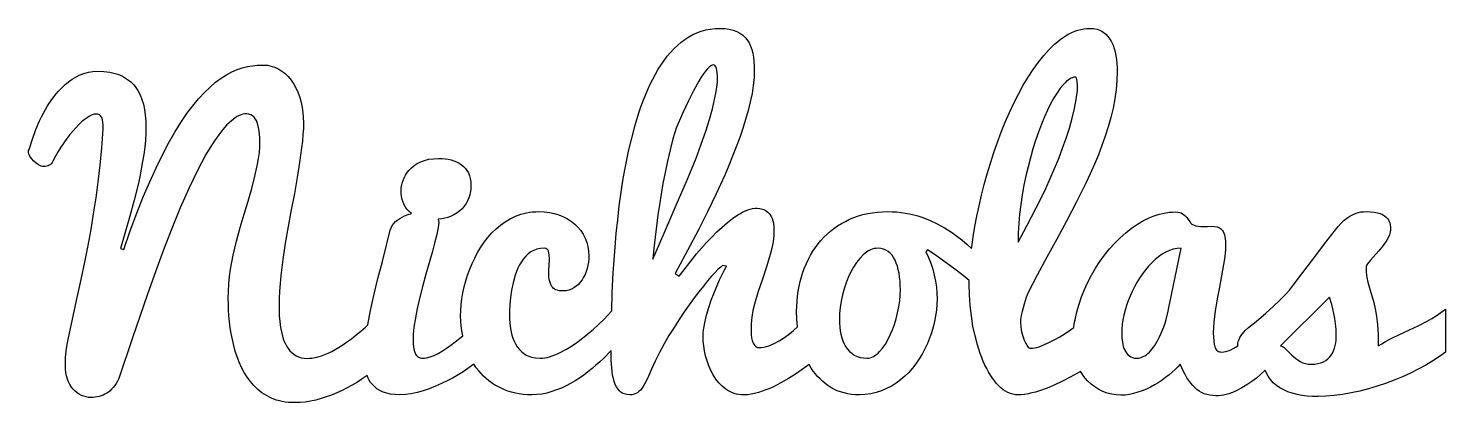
# Model space of a CAD drawing. Header units: millimetres. Extents: x -34.7 to 44, y -4.9 to 15.9.
import ezdxf

# ---------------------------------------------------------------- set-up
doc = ezdxf.new("R2010")
doc.units = ezdxf.units.MM
doc.layers.add('LAYER_1', color=18, linetype='CONTINUOUS')

msp = doc.modelspace()

# ---------------------------------------------------------------- linework, layer by layer
at = {"layer": 'LAYER_1'}
for points in [[(24.278, 15.851), (24.496, 15.838), (24.694, 15.799), (24.785, 15.77), (24.872, 15.735), (24.954, 15.693), (25.03, 15.644), (25.171, 15.533), (25.295, 15.405), (25.404, 15.26), (25.496, 15.099), (25.575, 14.924), (25.641, 14.737), (25.694, 14.54), (25.735, 14.331), (25.765, 14.115), (25.786, 13.898), (25.799, 13.678), (25.804, 13.457), (25.789, 12.957), (25.747, 12.452), (25.675, 11.942), (25.576, 11.428), (25.452, 10.911), (25.308, 10.393), (25.145, 9.873), (24.961, 9.352), (24.76, 8.83), (24.544, 8.307), (24.313, 7.784), (24.066, 7.26), (23.547, 6.215), (23.007, 5.178), (22.455, 4.153), (21.9, 3.144), (21.361, 2.155), (20.857, 1.19), (20.802, 1.068), (20.745, 0.915), (20.634, 0.549), (20.528, 0.131), (20.481, -0.089), (20.443, -0.304), (20.443, -0.452), (20.458, -0.723), (20.476, -0.856), (20.502, -0.987), (20.567, -1.233), (20.645, -1.453), (20.732, -1.638), (20.825, -1.781), (20.872, -1.835), (20.917, -1.873), (20.962, -1.896), (21.005, -1.903), (21.109, -1.898), (21.221, -1.882), (21.34, -1.856), (21.466, -1.818), (21.733, -1.719), (22.017, -1.591), (22.312, -1.437), (22.615, -1.262), (22.917, -1.076), (23.208, -0.886), (23.397, -0.754), (23.427, -0.538), (23.466, -0.32), (23.568, 0.12), (23.69, 0.536), (23.833, 0.948), (23.997, 1.355), (24.183, 1.757), (24.388, 2.151), (24.611, 2.534), (24.851, 2.906), (25.11, 3.266), (25.384, 3.61), (25.67, 3.931), (25.969, 4.23), (26.28, 4.506), (26.602, 4.757), (26.933, 4.981), (27.272, 5.178), (27.62, 5.348), (27.797, 5.421), (27.974, 5.485), (28.152, 5.538), (28.331, 5.582), (28.511, 5.616), (28.692, 5.641), (28.873, 5.655), (29.056, 5.66), (29.171, 5.654), (29.273, 5.637), (29.362, 5.607), (29.437, 5.565), (29.563, 5.463), (29.665, 5.348), (29.84, 5.109), (29.885, 5.055), (29.935, 5.009), (29.991, 4.97), (30.051, 4.94), (30.18, 4.896), (30.311, 4.871), (30.445, 4.859), (30.581, 4.855), (30.819, 4.861), (31.058, 4.866), (31.211, 4.858), (31.354, 4.834), (31.421, 4.814), (31.484, 4.784), (31.543, 4.745), (31.598, 4.696), (31.648, 4.638), (31.692, 4.569), (31.73, 4.49), (31.762, 4.4), (31.788, 4.296), (31.806, 4.175), (31.817, 4.036), (31.821, 3.881), (31.814, 3.619), (31.794, 3.344), (31.761, 3.055), (31.715, 2.752), (31.603, 2.125), (31.482, 1.481), (31.36, 0.83), (31.249, 0.178), (31.202, -0.143), (31.169, -0.456), (31.149, -0.76), (31.143, -1.056), (31.148, -1.291), (31.165, -1.499), (31.193, -1.68), (31.233, -1.834), (31.258, -1.9), (31.291, -1.957), (31.329, -2.005), (31.374, -2.045), (31.426, -2.076), (31.484, -2.098), (31.548, -2.111), (31.619, -2.115), (31.732, -2.108), (31.847, -2.087), (31.965, -2.053), (32.085, -2.004), (32.292, -1.897), (32.499, -1.764), (32.508, -1.643), (32.532, -1.526), (32.571, -1.413), (32.626, -1.305), (32.692, -1.199), (32.763, -1.099), (32.84, -1.006), (32.922, -0.918), (33.092, -0.759), (33.261, -0.621), (33.515, -0.42), (34.053, 0.046), (34.479, 0.427), (34.824, 0.752), (35.115, 1.047), (35.368, 1.329), (35.597, 1.614), (36.111, 2.292), (36.831, 3.25), (37.318, 3.887), (37.933, 4.665), (38.078, 4.853), (38.24, 5.035), (38.419, 5.206), (38.616, 5.358), (38.722, 5.427), (38.833, 5.488), (38.95, 5.543), (39.072, 5.591), (39.2, 5.631), (39.335, 5.659), (39.478, 5.676), (39.628, 5.682), (39.867, 5.675), (40.078, 5.654), (40.259, 5.619), (40.412, 5.57), (40.54, 5.512), (40.65, 5.447), (40.741, 5.377), (40.814, 5.3), (40.871, 5.22), (40.915, 5.137), (40.945, 5.053), (40.962, 4.966), (40.978, 4.804), (40.984, 4.665), (40.971, 4.534), (40.933, 4.397), (40.87, 4.253), (40.782, 4.103), (40.571, 3.801), (40.337, 3.51), (39.877, 2.986), (39.78, 2.874), (39.706, 2.778), (39.655, 2.697), (39.628, 2.631), (39.64, 2.317), (39.675, 2.032), (39.731, 1.765), (39.803, 1.502), (39.967, 0.952), (40.05, 0.638), (40.131, 0.279), (40.202, -0.132), (40.258, -0.6), (40.294, -1.143), (40.306, -1.776), (40.5, -1.652), (40.702, -1.534), (40.911, -1.422), (41.127, -1.315), (42.043, -0.886), (42.526, -0.652), (43.023, -0.394), (43.275, -0.252), (43.527, -0.096), (43.781, 0.074), (44.035, 0.258), (44.045, -2.115), (43.704, -2.365), (43.337, -2.608), (42.944, -2.842), (42.525, -3.068), (42.088, -3.284), (41.64, -3.487), (41.182, -3.676), (40.714, -3.852), (40.238, -4.013), (39.76, -4.156), (39.279, -4.28), (38.796, -4.387), (38.318, -4.473), (37.852, -4.534), (37.399, -4.571), (36.958, -4.583), (36.651, -4.576), (36.354, -4.554), (36.068, -4.518), (35.793, -4.467), (35.531, -4.4), (35.286, -4.317), (35.057, -4.218), (34.845, -4.101), (34.651, -3.967), (34.475, -3.814), (34.32, -3.642), (34.183, -3.45), (34.096, -3.294), (34.025, -3.126), (33.788, -3.344), (33.537, -3.556), (33.278, -3.754), (33.01, -3.937), (32.732, -4.104), (32.446, -4.255), (32.3, -4.322), (32.154, -4.38), (32.009, -4.429), (31.863, -4.469), (31.717, -4.501), (31.572, -4.523), (31.426, -4.536), (31.28, -4.541), (31.109, -4.534), (30.945, -4.513), (30.789, -4.478), (30.639, -4.428), (30.497, -4.365), (30.363, -4.288), (30.235, -4.196), (30.115, -4.091), (30, -3.972), (29.89, -3.84), (29.783, -3.696), (29.681, -3.539), (29.582, -3.369), (29.487, -3.186), (29.397, -2.991), (29.31, -2.782), (29.176, -2.931), (29.027, -3.082), (28.863, -3.233), (28.685, -3.386), (28.495, -3.536), (28.297, -3.679), (28.09, -3.814), (27.875, -3.942), (27.652, -4.061), (27.426, -4.169), (27.194, -4.265), (26.958, -4.35), (26.72, -4.42), (26.482, -4.469), (26.243, -4.499), (26.005, -4.509), (25.752, -4.496), (25.503, -4.458), (25.257, -4.393), (25.014, -4.303), (24.78, -4.188), (24.56, -4.051), (24.354, -3.891), (24.162, -3.709), (24.055, -3.591), (23.955, -3.465), (23.862, -3.331), (23.777, -3.19), (23.611, -3.291), (23.202, -3.512), (22.779, -3.731), (22.349, -3.936), (21.916, -4.117), (21.487, -4.269), (21.276, -4.333), (21.068, -4.387), (20.865, -4.431), (20.669, -4.463), (20.479, -4.482), (20.295, -4.488), (20.153, -4.48), (20.014, -4.457), (19.877, -4.417), (19.743, -4.362), (19.611, -4.291), (19.482, -4.205), (19.355, -4.103), (19.231, -3.985), (19.109, -3.854), (18.992, -3.712), (18.879, -3.559), (18.77, -3.396), (18.664, -3.221), (18.563, -3.036), (18.466, -2.841), (18.372, -2.634), (18.284, -2.418), (18.2, -2.194), (18.047, -1.719), (17.914, -1.211), (17.8, -0.669), (17.71, -0.103), (17.645, 0.476), (17.607, 1.07), (17.594, 1.677), (17.597, 1.861), (17.26, 2.133), (16.719, 2.545), (16.185, 2.933), (15.692, 3.278), (15.274, 3.563), (15.189, 3.446), (15.333, 3.135), (15.458, 2.815), (15.564, 2.486), (15.65, 2.149), (15.717, 1.811), (15.765, 1.48), (15.794, 1.157), (15.804, 0.84), (15.795, 0.527), (15.769, 0.213), (15.726, -0.103), (15.666, -0.42), (15.589, -0.735), (15.498, -1.045), (15.391, -1.35), (15.269, -1.649), (15.132, -1.941), (14.98, -2.224), (14.814, -2.497), (14.633, -2.761), (14.438, -3.012), (14.231, -3.246), (14.009, -3.462), (13.775, -3.662), (13.528, -3.842), (13.27, -4.003), (13.001, -4.144), (12.721, -4.266), (12.43, -4.363), (12.13, -4.432), (11.821, -4.474), (11.503, -4.488), (11.274, -4.482), (11.054, -4.462), (10.842, -4.431), (10.638, -4.386), (10.443, -4.329), (10.256, -4.259), (10.078, -4.176), (9.908, -4.08), (9.747, -3.974), (9.592, -3.861), (9.445, -3.739), (9.306, -3.61), (9.174, -3.473), (9.049, -3.328), (8.932, -3.176), (8.823, -3.016), (8.701, -2.806), (8.319, -3.084), (7.95, -3.335), (7.551, -3.588), (7.137, -3.827), (6.72, -4.038), (6.511, -4.131), (6.301, -4.217), (6.092, -4.293), (5.883, -4.361), (5.676, -4.416), (5.474, -4.456), (5.276, -4.48), (5.083, -4.488), (4.94, -4.483), (4.802, -4.468), (4.668, -4.444), (4.539, -4.41), (4.415, -4.366), (4.296, -4.312), (4.181, -4.249), (4.072, -4.175), (3.867, -4.009), (3.681, -3.821), (3.514, -3.611), (3.367, -3.381), (3.238, -3.134), (3.126, -2.876), (3.031, -2.607), (2.954, -2.327), (2.894, -2.045), (2.851, -1.771), (2.825, -1.505), (2.816, -1.246), (2.822, -1.072), (2.839, -0.888), (2.867, -0.693), (2.906, -0.489), (3.007, -0.069), (3.129, 0.353), (3.269, 0.772), (3.425, 1.179), (3.733, 1.9), (3.866, 2.188), (3.982, 2.419), (4.069, 2.578), (4.119, 2.652), (3.897, 2.684), (3.791, 2.603), (3.654, 2.477), (3.487, 2.306), (3.288, 2.09), (3.066, 1.837), (2.831, 1.551), (2.582, 1.235), (2.318, 0.888), (2.046, 0.514), (1.769, 0.117), (1.487, -0.302), (1.201, -0.743), (0.919, -1.2), (0.651, -1.664), (0.397, -2.135), (0.157, -2.613), (-0.054, -3.059), (-0.224, -3.445), (-0.371, -3.768), (-0.515, -4.027), (-0.588, -4.134), (-0.665, -4.227), (-0.745, -4.306), (-0.828, -4.371), (-0.918, -4.422), (-1.021, -4.459), (-1.136, -4.481), (-1.262, -4.488), (-1.428, -4.475), (-1.575, -4.438), (-1.641, -4.409), (-1.703, -4.375), (-1.76, -4.334), (-1.813, -4.287), (-1.908, -4.178), (-1.99, -4.052), (-2.061, -3.91), (-2.12, -3.752), (-2.168, -3.579), (-2.208, -3.396), (-2.237, -3.201), (-2.258, -2.994), (-2.282, -2.565), (-2.29, -2.126), (-2.289, -2.033), (-2.724, -2.475), (-2.924, -2.665), (-3.133, -2.851), (-3.351, -3.035), (-3.577, -3.217), (-3.81, -3.392), (-4.048, -3.557), (-4.292, -3.712), (-4.541, -3.858), (-4.795, -3.991), (-5.054, -4.112), (-5.319, -4.219), (-5.589, -4.313), (-5.863, -4.39), (-6.139, -4.444), (-6.417, -4.477), (-6.696, -4.488), (-6.936, -4.482), (-7.169, -4.465), (-7.394, -4.437), (-7.611, -4.398), (-7.822, -4.347), (-8.024, -4.285), (-8.219, -4.212), (-8.407, -4.128), (-8.588, -4.034), (-8.76, -3.932), (-8.926, -3.823), (-9.084, -3.707), (-9.234, -3.582), (-9.377, -3.45), (-9.513, -3.311), (-9.641, -3.164), (-9.782, -2.982), (-9.911, -2.79), (-10.166, -2.978), (-10.455, -3.173), (-10.755, -3.36), (-11.066, -3.539), (-11.389, -3.709), (-11.719, -3.869), (-12.053, -4.015), (-12.389, -4.147), (-12.729, -4.266), (-13.067, -4.363), (-13.395, -4.432), (-13.715, -4.474), (-14.027, -4.488), (-14.291, -4.478), (-14.534, -4.45), (-14.755, -4.402), (-14.954, -4.334), (-15.133, -4.25), (-15.294, -4.15), (-15.437, -4.035), (-15.563, -3.905), (-15.646, -3.797), (-15.72, -3.681), (-15.784, -3.556), (-15.839, -3.422), (-16.108, -3.606), (-16.384, -3.784), (-16.664, -3.95), (-16.947, -4.105), (-17.233, -4.249), (-17.523, -4.382), (-17.814, -4.502), (-18.107, -4.608), (-18.4, -4.701), (-18.693, -4.779), (-18.986, -4.842), (-19.277, -4.887), (-19.566, -4.913), (-19.853, -4.922), (-20.036, -4.918), (-20.213, -4.906), (-20.384, -4.887), (-20.55, -4.859), (-20.71, -4.823), (-20.864, -4.779), (-21.013, -4.728), (-21.156, -4.668), (-21.427, -4.53), (-21.679, -4.369), (-21.912, -4.185), (-22.125, -3.979), (-22.321, -3.753), (-22.5, -3.509), (-22.663, -3.248), (-22.809, -2.968), (-22.939, -2.675), (-23.056, -2.373), (-23.159, -2.063), (-23.248, -1.744), (-23.324, -1.42), (-23.389, -1.093), (-23.441, -0.763), (-23.481, -0.431), (-23.511, -0.1), (-23.533, 0.226), (-23.546, 0.546), (-23.55, 0.862), (-23.542, 1.273), (-23.517, 1.68), (-23.476, 2.083), (-23.418, 2.482), (-23.348, 2.878), (-23.271, 3.27), (-23.186, 3.659), (-23.095, 4.045), (-22.893, 4.804), (-22.671, 5.544), (-22.449, 6.265), (-22.247, 6.969), (-22.071, 7.652), (-21.924, 8.314), (-21.866, 8.637), (-21.825, 8.954), (-21.8, 9.264), (-21.792, 9.569), (-21.797, 9.755), (-21.813, 9.993), (-21.846, 10.252), (-21.903, 10.501), (-21.942, 10.619), (-21.992, 10.729), (-22.051, 10.831), (-22.12, 10.925), (-22.201, 11.004), (-22.295, 11.06), (-22.402, 11.094), (-22.523, 11.105), (-22.629, 11.099), (-22.736, 11.08), (-22.844, 11.049), (-22.953, 11.006), (-23.063, 10.95), (-23.173, 10.882), (-23.284, 10.801), (-23.397, 10.708), (-23.623, 10.491), (-23.852, 10.235), (-24.084, 9.942), (-24.318, 9.612), (-24.554, 9.246), (-24.791, 8.848), (-25.028, 8.417), (-25.266, 7.954), (-25.504, 7.465), (-25.742, 6.958), (-25.978, 6.432), (-26.214, 5.888), (-26.683, 4.752), (-27.147, 3.558), (-27.599, 2.331), (-28.036, 1.1), (-28.868, -1.331), (-29.62, -3.588), (-29.696, -3.725), (-29.774, -3.853), (-29.855, -3.97), (-29.939, -4.076), (-30.026, -4.172), (-30.116, -4.258), (-30.208, -4.333), (-30.303, -4.398), (-30.401, -4.454), (-30.502, -4.502), (-30.606, -4.543), (-30.713, -4.577), (-30.822, -4.603), (-30.934, -4.621), (-31.049, -4.633), (-31.167, -4.636), (-31.303, -4.629), (-31.438, -4.607), (-31.571, -4.571), (-31.702, -4.52), (-31.828, -4.455), (-31.947, -4.375), (-32.058, -4.282), (-32.163, -4.175), (-32.258, -4.055), (-32.343, -3.921), (-32.417, -3.774), (-32.48, -3.614), (-32.531, -3.442), (-32.568, -3.258), (-32.59, -3.063), (-32.597, -2.857), (-32.586, -2.433), (-32.554, -2.052), (-32.501, -1.689), (-32.427, -1.321), (-31.935, 0.915), (-31.716, 1.918), (-31.516, 2.874), (-31.335, 3.792), (-31.172, 4.68), (-31.025, 5.557), (-30.891, 6.439), (-30.772, 7.335), (-30.669, 8.256), (-30.579, 9.22), (-30.499, 10.247), (-30.499, 10.491), (-30.507, 10.635), (-30.531, 10.772), (-30.575, 10.895), (-30.606, 10.949), (-30.642, 10.999), (-30.687, 11.041), (-30.742, 11.071), (-30.806, 11.089), (-30.881, 11.095), (-30.992, 11.082), (-31.115, 11.044), (-31.249, 10.981), (-31.394, 10.893), (-31.547, 10.783), (-31.702, 10.654), (-31.859, 10.505), (-32.019, 10.337), (-32.182, 10.152), (-32.345, 9.952), (-32.51, 9.736), (-32.676, 9.506), (-32.839, 9.263), (-32.995, 9.01), (-33.144, 8.749), (-33.285, 8.478), (-33.322, 8.404), (-33.367, 8.342), (-33.422, 8.29), (-33.487, 8.25), (-33.557, 8.22), (-33.632, 8.199), (-33.711, 8.186), (-33.794, 8.182), (-33.863, 8.187), (-33.934, 8.204), (-34.006, 8.232), (-34.08, 8.272), (-34.223, 8.371), (-34.355, 8.489), (-34.472, 8.62), (-34.567, 8.759), (-34.604, 8.829), (-34.631, 8.895), (-34.647, 8.958), (-34.652, 9.018), (-34.641, 9.077), (-34.61, 9.124), (-34.428, 9.7), (-34.235, 10.23), (-34.029, 10.714), (-33.921, 10.939), (-33.81, 11.153), (-33.581, 11.549), (-33.346, 11.905), (-33.105, 12.222), (-32.981, 12.365), (-32.856, 12.498), (-32.604, 12.738), (-32.349, 12.942), (-32.221, 13.031), (-32.093, 13.111), (-31.964, 13.182), (-31.834, 13.245), (-31.576, 13.347), (-31.32, 13.42), (-31.067, 13.464), (-30.817, 13.478), (-30.456, 13.464), (-30.287, 13.446), (-30.125, 13.421), (-29.97, 13.389), (-29.823, 13.35), (-29.683, 13.304), (-29.551, 13.25), (-29.426, 13.191), (-29.307, 13.125), (-29.194, 13.054), (-29.086, 12.978), (-28.986, 12.895), (-28.891, 12.807), (-28.802, 12.714), (-28.72, 12.615), (-28.643, 12.51), (-28.572, 12.401), (-28.447, 12.166), (-28.344, 11.911), (-28.264, 11.635), (-28.204, 11.341), (-28.161, 11.031), (-28.135, 10.705), (-28.126, 10.364), (-28.134, 10.008), (-28.156, 9.638), (-28.192, 9.255), (-28.243, 8.859), (-28.307, 8.453), (-28.381, 8.04), (-28.465, 7.619), (-28.561, 7.191), (-28.775, 6.318), (-29.016, 5.427), (-29.535, 3.637), (-29.355, 3.573), (-28.991, 4.619), (-28.63, 5.595), (-28.271, 6.502), (-27.915, 7.339), (-27.561, 8.113), (-27.211, 8.828), (-26.865, 9.484), (-26.522, 10.083), (-26.183, 10.627), (-25.849, 11.118), (-25.521, 11.559), (-25.197, 11.947), (-24.879, 12.291), (-24.565, 12.595), (-24.254, 12.86), (-23.947, 13.086), (-23.646, 13.277), (-23.349, 13.436), (-23.058, 13.563), (-22.772, 13.658), (-22.491, 13.728), (-22.214, 13.777), (-21.942, 13.807), (-21.675, 13.817), (-21.524, 13.812), (-21.379, 13.799), (-21.24, 13.775), (-21.106, 13.743), (-20.978, 13.701), (-20.855, 13.65), (-20.738, 13.59), (-20.626, 13.521), (-20.419, 13.362), (-20.231, 13.182), (-20.061, 12.98), (-19.911, 12.758), (-19.781, 12.519), (-19.669, 12.268), (-19.577, 12.005), (-19.504, 11.73), (-19.448, 11.451), (-19.408, 11.174), (-19.384, 10.9), (-19.376, 10.629), (-19.383, 10.302), (-19.402, 9.957), (-19.433, 9.595), (-19.477, 9.214), (-19.59, 8.413), (-19.726, 7.567), (-19.882, 6.684), (-20.054, 5.772), (-20.227, 4.847), (-20.383, 3.928), (-20.519, 3.02), (-20.632, 2.127), (-20.676, 1.692), (-20.707, 1.268), (-20.726, 0.857), (-20.732, 0.459), (-20.717, -0.108), (-20.691, -0.423), (-20.648, -0.743), (-20.583, -1.062), (-20.494, -1.374), (-20.439, -1.523), (-20.375, -1.665), (-20.301, -1.799), (-20.219, -1.924), (-20.126, -2.04), (-20.023, -2.144), (-19.909, -2.236), (-19.784, -2.316), (-19.648, -2.381), (-19.5, -2.428), (-19.338, -2.455), (-19.165, -2.465), (-19.037, -2.461), (-18.907, -2.449), (-18.642, -2.401), (-18.369, -2.322), (-18.089, -2.21), (-17.807, -2.075), (-17.528, -1.923), (-17.251, -1.755), (-16.977, -1.57), (-16.708, -1.372), (-16.445, -1.167), (-16.189, -0.954), (-15.939, -0.733), (-15.806, -0.608), (-15.651, 0.197), (-15.468, 1.026), (-15.239, 1.973), (-14.996, 2.917), (-14.762, 3.822), (-14.557, 4.654), (-14.51, 4.787), (-14.445, 4.91), (-14.362, 5.022), (-14.26, 5.125), (-14.145, 5.219), (-14.023, 5.303), (-13.894, 5.378), (-13.757, 5.443), (-13.566, 5.517), (-13.37, 5.574), (-13.508, 5.69), (-13.612, 5.804), (-13.702, 5.928), (-13.779, 6.06), (-13.842, 6.202), (-13.89, 6.353), (-13.925, 6.513), (-13.946, 6.682), (-13.953, 6.86), (-13.946, 6.986), (-13.926, 7.12), (-13.893, 7.261), (-13.847, 7.411), (-13.786, 7.562), (-13.708, 7.709), (-13.613, 7.851), (-13.503, 7.988), (-13.373, 8.118), (-13.224, 8.237), (-13.056, 8.346), (-12.867, 8.444), (-12.765, 8.487), (-12.656, 8.525), (-12.421, 8.583), (-12.161, 8.618), (-11.876, 8.629), (-11.694, 8.624), (-11.516, 8.608), (-11.344, 8.582), (-11.177, 8.545), (-11.018, 8.497), (-10.87, 8.437), (-10.732, 8.367), (-10.605, 8.285), (-10.49, 8.191), (-10.387, 8.082), (-10.296, 7.96), (-10.219, 7.824), (-10.156, 7.675), (-10.111, 7.512), (-10.085, 7.336), (-10.076, 7.146), (-10.083, 6.968), (-10.105, 6.791), (-10.141, 6.618), (-10.192, 6.447), (-10.259, 6.282), (-10.343, 6.127), (-10.444, 5.98), (-10.563, 5.843), (-10.698, 5.717), (-10.85, 5.604), (-11.019, 5.503), (-11.204, 5.414), (-11.358, 5.357), (-11.524, 5.312), (-11.701, 5.28), (-11.889, 5.26), (-11.871, 5.172), (-11.866, 5.078), (-11.873, 4.948), (-11.892, 4.793), (-11.925, 4.612), (-11.972, 4.405), (-12.091, 3.936), (-12.237, 3.409), (-12.576, 2.212), (-12.75, 1.571), (-12.915, 0.93), (-13.06, 0.298), (-13.179, -0.32), (-13.226, -0.616), (-13.259, -0.898), (-13.279, -1.165), (-13.285, -1.416), (-13.279, -1.642), (-13.259, -1.844), (-13.226, -2.021), (-13.179, -2.173), (-13.149, -2.239), (-13.113, -2.296), (-13.069, -2.344), (-13.018, -2.384), (-12.96, -2.415), (-12.895, -2.437), (-12.824, -2.45), (-12.745, -2.454), (-12.648, -2.45), (-12.549, -2.438), (-12.343, -2.388), (-12.125, -2.305), (-11.898, -2.189), (-11.664, -2.05), (-11.429, -1.897), (-11.193, -1.729), (-10.955, -1.548), (-10.535, -1.208), (-10.585, -0.939), (-10.62, -0.667), (-10.641, -0.392), (-10.648, -0.113), (-10.64, 0.198), (-10.616, 0.515), (-10.576, 0.838), (-10.521, 1.169), (-10.449, 1.501), (-10.363, 1.83), (-10.261, 2.155), (-10.144, 2.477), (-10.013, 2.794), (-9.866, 3.103), (-9.706, 3.406), (-9.53, 3.701), (-9.34, 3.983), (-9.135, 4.247), (-8.916, 4.494), (-8.683, 4.723), (-8.435, 4.931), (-8.173, 5.117), (-7.897, 5.281), (-7.607, 5.422), (-7.457, 5.483), (-7.304, 5.536), (-7.146, 5.58), (-6.985, 5.617), (-6.82, 5.645), (-6.652, 5.665), (-6.48, 5.677), (-6.304, 5.682), (-6.008, 5.67), (-5.723, 5.635), (-5.449, 5.577), (-5.187, 5.496), (-4.939, 5.395), (-4.71, 5.275), (-4.5, 5.138), (-4.308, 4.982), (-4.135, 4.811), (-3.982, 4.624), (-3.849, 4.421), (-3.736, 4.204), (-3.645, 3.974), (-3.581, 3.736), (-3.542, 3.49), (-3.529, 3.234), (-3.535, 3.055), (-3.553, 2.877), (-3.583, 2.7), (-3.624, 2.525), (-3.678, 2.354), (-3.742, 2.192), (-3.818, 2.039), (-3.905, 1.894), (-4.003, 1.761), (-4.11, 1.642), (-4.228, 1.536), (-4.355, 1.444), (-4.492, 1.37), (-4.636, 1.317), (-4.788, 1.285), (-4.949, 1.275), (-5.068, 1.279), (-5.176, 1.291), (-5.274, 1.312), (-5.36, 1.341), (-5.436, 1.378), (-5.502, 1.424), (-5.556, 1.478), (-5.6, 1.54), (-5.667, 1.685), (-5.715, 1.855), (-5.744, 2.05), (-5.754, 2.271), (-5.75, 2.466), (-5.738, 2.673), (-5.722, 3.054), (-5.735, 3.287), (-5.752, 3.388), (-5.775, 3.478), (-5.809, 3.552), (-5.86, 3.605), (-5.926, 3.637), (-6.008, 3.648), (-6.217, 3.635), (-6.41, 3.596), (-6.588, 3.531), (-6.671, 3.489), (-6.749, 3.441), (-6.897, 3.33), (-7.034, 3.203), (-7.16, 3.06), (-7.274, 2.901), (-7.377, 2.729), (-7.468, 2.546), (-7.549, 2.353), (-7.618, 2.149), (-7.732, 1.732), (-7.819, 1.317), (-7.88, 0.913), (-7.915, 0.528), (-7.931, 0.182), (-7.936, -0.102), (-7.932, -0.295), (-7.919, -0.492), (-7.897, -0.692), (-7.867, -0.897), (-7.825, -1.099), (-7.768, -1.293), (-7.695, -1.478), (-7.607, -1.654), (-7.503, -1.819), (-7.382, -1.969), (-7.244, -2.105), (-7.088, -2.226), (-7.003, -2.28), (-6.912, -2.326), (-6.815, -2.365), (-6.712, -2.397), (-6.603, -2.422), (-6.489, -2.44), (-6.241, -2.454), (-6.112, -2.449), (-5.98, -2.435), (-5.845, -2.41), (-5.706, -2.376), (-5.564, -2.332), (-5.419, -2.278), (-5.27, -2.215), (-5.118, -2.142), (-4.81, -1.975), (-4.502, -1.788), (-4.193, -1.58), (-3.884, -1.352), (-3.578, -1.108), (-3.279, -0.852), (-2.987, -0.584), (-2.703, -0.304), (-2.262, 0.166), (-2.23, 1.182), (-2.173, 2.281), (-2.126, 2.99), (-2.07, 3.716), (-2.004, 4.462), (-1.929, 5.226), (-1.842, 5.997), (-1.737, 6.763), (-1.617, 7.525), (-1.479, 8.282), (-1.324, 9.028), (-1.151, 9.757), (-0.959, 10.469), (-0.748, 11.164), (-0.635, 11.501), (-0.517, 11.829), (-0.392, 12.146), (-0.261, 12.453), (-0.124, 12.75), (0.018, 13.037), (0.167, 13.313), (0.322, 13.579), (0.483, 13.833), (0.65, 14.074), (0.825, 14.301), (1.006, 14.515), (1.194, 14.715), (1.389, 14.903), (1.591, 15.076), (1.799, 15.237), (2.015, 15.381), (2.239, 15.505), (2.471, 15.611), (2.71, 15.697), (2.958, 15.765), (3.214, 15.813), (3.477, 15.841), (3.749, 15.851), (4.022, 15.84), (4.269, 15.809), (4.49, 15.756), (4.686, 15.682), (4.859, 15.588), (5.014, 15.478), (5.151, 15.35), (5.269, 15.205), (5.369, 15.044), (5.453, 14.867), (5.52, 14.675), (5.571, 14.469), (5.608, 14.248), (5.634, 14.014), (5.65, 13.768), (5.655, 13.51), (5.641, 13.107), (5.6, 12.684), (5.53, 12.239), (5.433, 11.773), (5.313, 11.291), (5.175, 10.801), (5.019, 10.301), (4.845, 9.792), (4.656, 9.276), (4.454, 8.758), (4.24, 8.235), (4.013, 7.71), (3.542, 6.672), (3.06, 5.666), (2.577, 4.703), (2.101, 3.796), (1.27, 2.249), (1.482, 2.101), (1.942, 2.694), (2.456, 3.33), (2.729, 3.653), (3.007, 3.964), (3.29, 4.264), (3.579, 4.553), (3.87, 4.825), (4.16, 5.072), (4.45, 5.296), (4.739, 5.496), (4.882, 5.584), (5.023, 5.661), (5.162, 5.725), (5.299, 5.778), (5.434, 5.819), (5.566, 5.849), (5.697, 5.866), (5.825, 5.872), (5.96, 5.86), (6.111, 5.825), (6.189, 5.796), (6.266, 5.757), (6.34, 5.708), (6.413, 5.65), (6.481, 5.58), (6.544, 5.497), (6.6, 5.402), (6.651, 5.295), (6.693, 5.173), (6.723, 5.034), (6.74, 4.879), (6.746, 4.707), (6.734, 4.349), (6.696, 3.996), (6.633, 3.647), (6.545, 3.303), (6.335, 2.62), (6.106, 1.937), (5.878, 1.247), (5.671, 0.544), (5.585, 0.185), (5.524, -0.182), (5.487, -0.557), (5.475, -0.939), (5.483, -1.141), (5.507, -1.321), (5.547, -1.479), (5.602, -1.617), (5.671, -1.728), (5.748, -1.808), (5.79, -1.836), (5.835, -1.856), (5.882, -1.867), (5.931, -1.871), (6.06, -1.865), (6.193, -1.845), (6.33, -1.812), (6.471, -1.766), (6.757, -1.644), (7.043, -1.49), (7.326, -1.309), (7.604, -1.103), (7.838, -0.912), (8.058, -0.713), (8.02, -0.287), (8.007, 0.141), (8.012, 0.43), (8.029, 0.714), (8.056, 0.994), (8.094, 1.268), (8.144, 1.538), (8.204, 1.803), (8.275, 2.063), (8.357, 2.318), (8.449, 2.567), (8.55, 2.807), (8.661, 3.04), (8.782, 3.264), (8.911, 3.479), (9.051, 3.687), (9.199, 3.886), (9.358, 4.077), (9.525, 4.258), (9.702, 4.43), (9.887, 4.592), (10.082, 4.744), (10.286, 4.886), (10.499, 5.018), (10.721, 5.14), (10.952, 5.252), (11.191, 5.353), (11.438, 5.44), (11.692, 5.514), (11.953, 5.574), (12.221, 5.621), (12.497, 5.655), (12.78, 5.675), (13.071, 5.682), (13.32, 5.677), (13.566, 5.662), (13.807, 5.638), (14.045, 5.603), (14.279, 5.559), (14.509, 5.506), (14.734, 5.442), (14.956, 5.369), (15.389, 5.2), (15.808, 5.004), (16.212, 4.781), (16.603, 4.532), (16.895, 4.325), (17.178, 4.106), (17.454, 3.876), (17.721, 3.634), (17.732, 3.727), (17.808, 4.285), (17.901, 4.851), (18.01, 5.426), (18.134, 6.01), (18.273, 6.598), (18.424, 7.188), (18.588, 7.78), (18.764, 8.372), (18.953, 8.959), (19.154, 9.535), (19.366, 10.098), (19.591, 10.65), (19.826, 11.186), (20.071, 11.705), (20.327, 12.206), (20.592, 12.689), (20.865, 13.148), (21.145, 13.576), (21.432, 13.974), (21.725, 14.341), (21.874, 14.513), (22.025, 14.675), (22.178, 14.827), (22.332, 14.97), (22.487, 15.104), (22.645, 15.228), (22.804, 15.343), (22.965, 15.448), (23.126, 15.543), (23.289, 15.625), (23.452, 15.694), (23.616, 15.75), (23.781, 15.794), (23.946, 15.826), (24.112, 15.845)], [(2.424, 8.648), (2.715, 9.426), (2.963, 10.141), (3.168, 10.793), (3.33, 11.381), (3.453, 11.9), (3.541, 12.347), (3.593, 12.721), (3.606, 12.881), (3.611, 13.023), (3.607, 13.211), (3.598, 13.375), (3.581, 13.513), (3.558, 13.626), (3.528, 13.714), (3.492, 13.777), (3.449, 13.815), (3.399, 13.828), (3.326, 13.814), (3.245, 13.771), (3.155, 13.701), (3.057, 13.603), (2.951, 13.476), (2.837, 13.321), (2.714, 13.138), (2.583, 12.927), (2.301, 12.426), (1.995, 11.823), (1.666, 11.118), (1.312, 10.311), (1.139, 9.718), (0.978, 9.103), (0.833, 8.479), (0.703, 7.858), (0.586, 7.244), (0.481, 6.64), (0.386, 6.056), (0.306, 5.501), (0.221, 4.874), (0.147, 4.254), (0.083, 3.64), (0.03, 3.033), (0.655, 4.484), (1.323, 6.036), (1.942, 7.488)], [(20.306, 3.987), (20.797, 4.887), (21.317, 5.893), (21.581, 6.427), (21.838, 6.969), (22.087, 7.518), (22.329, 8.076), (22.559, 8.637), (22.774, 9.197), (22.973, 9.757), (23.155, 10.316), (23.314, 10.865), (23.441, 11.395), (23.537, 11.906), (23.6, 12.398), (23.596, 12.682), (23.584, 12.922), (23.572, 13.017), (23.551, 13.085), (23.522, 13.126), (23.484, 13.139), (23.406, 13.133), (23.327, 13.114), (23.247, 13.083), (23.165, 13.04), (23.081, 12.984), (22.996, 12.916), (22.91, 12.835), (22.822, 12.742), (22.644, 12.526), (22.467, 12.274), (22.289, 11.988), (22.112, 11.667), (21.936, 11.314), (21.765, 10.933), (21.597, 10.525), (21.434, 10.088), (21.277, 9.631), (21.128, 9.159), (20.988, 8.672), (20.857, 8.171), (20.736, 7.659), (20.629, 7.139), (20.535, 6.613), (20.454, 6.079), (20.389, 5.545), (20.343, 5.018), (20.315, 4.499)], [(11.916, -2.454), (12.006, -2.448), (12.095, -2.431), (12.183, -2.403), (12.271, -2.363), (12.358, -2.311), (12.444, -2.248), (12.53, -2.174), (12.615, -2.089), (12.779, -1.894), (12.933, -1.675), (13.076, -1.433), (13.208, -1.167), (13.329, -0.882), (13.437, -0.582), (13.533, -0.267), (13.616, 0.062), (13.683, 0.395), (13.731, 0.72), (13.76, 1.038), (13.77, 1.349), (13.765, 1.588), (13.751, 1.819), (13.728, 2.041), (13.696, 2.255), (13.654, 2.457), (13.603, 2.645), (13.543, 2.82), (13.473, 2.98), (13.394, 3.126), (13.304, 3.256), (13.203, 3.37), (13.092, 3.468), (12.969, 3.546), (12.835, 3.603), (12.689, 3.636), (12.53, 3.648), (12.422, 3.642), (12.316, 3.624), (12.211, 3.595), (12.107, 3.555), (12.004, 3.503), (11.903, 3.439), (11.803, 3.364), (11.704, 3.277), (11.514, 3.079), (11.336, 2.854), (11.17, 2.605), (11.015, 2.329), (10.875, 2.032), (10.751, 1.721), (10.642, 1.394), (10.549, 1.052), (10.475, 0.706), (10.422, 0.366), (10.39, 0.033), (10.38, -0.293), (10.385, -0.512), (10.401, -0.725), (10.428, -0.931), (10.465, -1.13), (10.513, -1.32), (10.573, -1.497), (10.645, -1.661), (10.729, -1.813), (10.827, -1.952), (10.939, -2.075), (11.065, -2.185), (11.206, -2.279), (11.362, -2.356), (11.532, -2.41), (11.717, -2.443)], [(26.058, -1.056), (26.067, -1.317), (26.095, -1.57), (26.117, -1.691), (26.147, -1.805), (26.183, -1.913), (26.227, -2.014), (26.279, -2.108), (26.339, -2.192), (26.406, -2.267), (26.482, -2.332), (26.566, -2.386), (26.662, -2.424), (26.768, -2.446), (26.884, -2.454), (26.981, -2.449), (27.075, -2.433), (27.168, -2.406), (27.258, -2.369), (27.345, -2.322), (27.43, -2.263), (27.513, -2.195), (27.594, -2.115), (27.747, -1.937), (27.89, -1.742), (28.023, -1.529), (28.145, -1.299), (28.256, -1.059), (28.355, -0.815), (28.444, -0.566), (28.521, -0.314), (28.639, 0.152), (28.679, 0.353), (28.706, 0.533), (29.352, 3.648), (29.136, 3.634), (28.923, 3.593), (28.713, 3.525), (28.505, 3.43), (28.301, 3.312), (28.104, 3.175), (27.912, 3.018), (27.726, 2.843), (27.547, 2.651), (27.375, 2.445), (27.211, 2.227), (27.054, 1.995), (26.905, 1.754), (26.768, 1.506), (26.64, 1.253), (26.524, 0.994), (26.419, 0.732), (26.327, 0.468), (26.247, 0.204), (26.18, -0.06), (26.126, -0.321), (26.088, -0.574), (26.065, -0.819)], [(34.871, -1.776), (34.937, -1.786), (35.005, -1.816), (35.077, -1.865), (35.152, -1.935), (35.507, -2.285), (35.612, -2.378), (35.724, -2.467), (35.845, -2.553), (35.973, -2.634), (36.11, -2.704), (36.256, -2.753), (36.412, -2.783), (36.577, -2.793), (36.775, -2.784), (36.954, -2.759), (37.116, -2.716), (37.26, -2.655), (37.388, -2.581), (37.502, -2.495), (37.603, -2.398), (37.689, -2.29), (37.763, -2.171), (37.824, -2.044), (37.874, -1.907), (37.912, -1.76), (37.939, -1.608), (37.959, -1.452), (37.971, -1.292), (37.975, -1.13), (37.966, -0.841), (37.938, -0.547), (37.896, -0.257), (37.843, 0.019), (37.782, 0.282), (37.716, 0.528), (37.594, 0.936)]]:
    msp.add_lwpolyline(points, close=True, dxfattribs=at)

doc.saveas('drawing.dxf')
